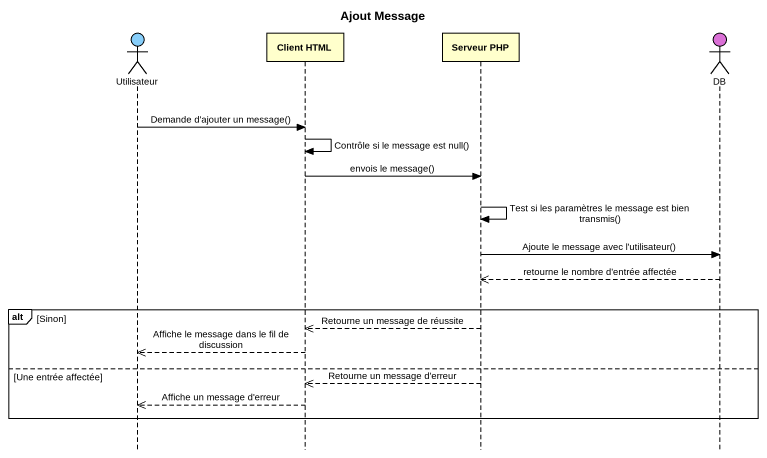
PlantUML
@startuml
title Ajout Message
hide footbox
actor Utilisateur #87CEFA
participant "Client HTML" as Client_HTML
participant "Serveur PHP" as Serveur_PHP
actor DB #DA70D6

Utilisateur -> Client_HTML : Demande d'ajouter un message()
Client_HTML -> Client_HTML : Contrôle si le message est null()
Client_HTML -> Serveur_PHP : envois le message()
Serveur_PHP -> Serveur_PHP : Test si les paramètres le message est bien transmis()
Serveur_PHP -> DB : Ajoute le message avec l'utilisateur()
DB -->> Serveur_PHP : retourne le nombre d'entrée affectée
alt Sinon
  Serveur_PHP -->> Client_HTML : Retourne un message de réussite
  Client_HTML -->> Utilisateur : Affiche le message dans le fil de discussion
else Une entrée affectée
  Serveur_PHP -->> Client_HTML : Retourne un message d'erreur
  Client_HTML -->> Utilisateur : Affiche un message d'erreur
end
@enduml
